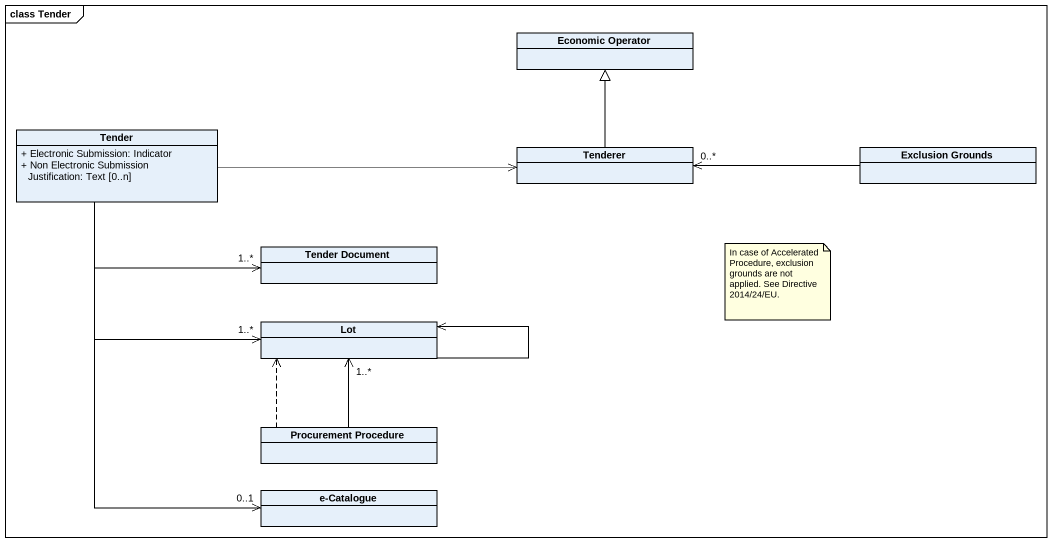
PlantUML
@startuml
mainframe class Tender
hide circle
hide empty members
skinparam classAttributeIconSize 0
class "Economic Operator" as Economic_Operator
class Tender {
  + Electronic Submission: Indicator
  + Non Electronic Submission Justification: Text [0..n]
}
class Tenderer
class "Exclusion Grounds" as Exclusion_Grounds
class "Tender Document" as Tender_Document
class Lot
class "Procurement Procedure" as Procurement_Procedure
class "e-Catalogue" as e_Catalogue
Tender -right-> Tenderer
Tender -right-> "1..*" Tender_Document
Tender --> "1..*" Lot
Tender --> "0..1" e_Catalogue
Tenderer -up-|> Economic_Operator
Exclusion_Grounds -left-> "0..*" Tenderer
Lot --> Lot
Procurement_Procedure .up.> Lot
Procurement_Procedure -up-> "1..*" Lot
note as N1
  In case of Accelerated Procedure, exclusion grounds are not applied. See Directive 2014/24/EU.
end note
@enduml
